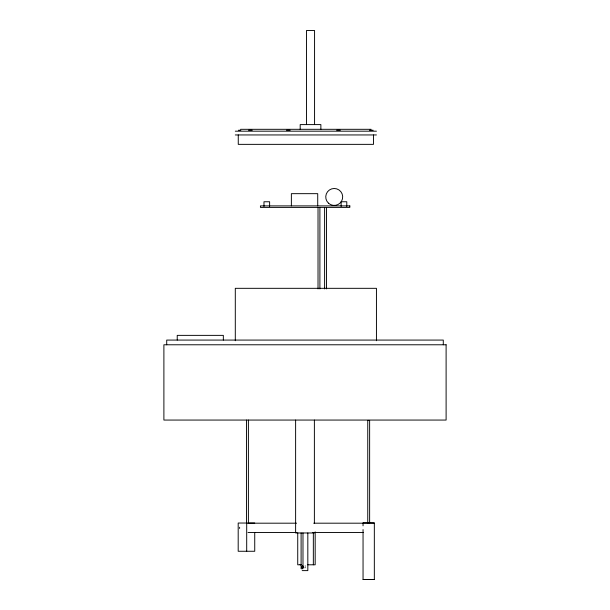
<?xml version="1.0" encoding="UTF-8"?>
<svg xmlns="http://www.w3.org/2000/svg" width="610" height="610" viewBox="0 0 610 610"><rect width="100%" height="100%" fill="white"/><g stroke="black" fill="none" stroke-linecap="round" stroke-linejoin="round"><path stroke-width="0.91" d="M368.448 523.006L367.754 523.006L367.754 420.442L368.219 420.435L369.629 420.442L369.629 523.006L368.936 523.006M367.754 523.006L368.219 522.999M363.049 525.828L363.049 522.999L367.289 522.961M363.049 529.587L363.049 579.462L374.334 579.462L374.334 523.006L368.631 523.044M363.049 579.462L374.334 579.462M240.561 129.305L371.177 129.305M238.403 130.243L240.843 130.243M248.499 130.243L252.258 130.243M286.425 130.243L290.192 130.243M336.598 130.243L340.357 130.243M369.416 130.243L373.183 130.243M235.3 131.18L376.439 131.18M235.3 134.947L376.439 134.947M254.736 523.037L238.19 523.037L238.19 551.265L254.736 551.265L254.736 532.446M248.018 523.189L296.59 523.189M313.731 523.189L363.247 523.189M248.018 532.522L296.59 532.522M312.777 532.522L363.247 532.522M314.379 532.972L295.621 532.972L295.621 420.061M301.401 564.799L297.733 564.799L297.733 532.804M307.821 564.799L315.172 564.799L315.172 531.867M302.179 570.617L307.821 570.617L307.821 532.972M368.692 523.006L363.049 522.999M370.209 522.961L374.334 523.006M368.219 420.442L367.754 420.442M302.728 565.95L302.735 567.712M443.287 344.78L443.287 340.075L166.713 340.075L166.713 344.78M376.439 340.731L376.439 288.324L235.3 288.324L235.3 340.731M373.48 134.947L373.48 144.356L238.258 144.356L238.258 134.947M346.785 206.462L346.785 201.757L341.135 201.757L341.135 206.462M326.487 207.4L326.487 288.919M324.604 207.4L324.604 288.919M320.875 129.305L320.875 124.6L300.189 124.6L300.189 129.305M319.899 207.4L319.899 288.919M318.023 207.4L318.023 288.919M317.719 205.898L317.719 193.667L291.374 193.667L291.374 205.898M314.569 124.6L314.569 30.5L306.494 30.5L306.494 124.6M314.379 420.061L314.379 523.487M313.342 532.804L313.342 564.799M302.987 532.972L302.987 568.733L301.104 568.733L301.104 532.972M269.62 206.462L269.62 201.757L263.977 201.757L263.977 206.462M248.392 420.061L248.392 523.037M246.699 523.037L246.699 551.265M246.516 420.061L246.516 523.037M223.336 340.075L223.336 335.37L177.228 335.37L177.228 340.075M301.104 564.608A0.938 0.869 -90 0 1 300.051 564.509M302.293 567.757A0.938 0.869 -90 0 0 302.789 565.973L302.575 565.905A0.938 0.869 -90 0 0 302.346 565.897M301.622 567.163A0.938 0.869 -90 0 1 301.645 566.438M305.175 565.973A0.938 0.869 -90 0 1 305.366 566.103M305.32 567.597A0.938 0.869 -90 0 1 304.901 567.765M239.623 528.473A4.705 2.013 -90 0 1 239.623 527.246M349.827 205.898L260.432 205.898L260.432 207.4L349.827 207.4L349.827 205.898M446.108 344.78L163.892 344.78L163.892 420.061L446.108 420.061L446.108 344.78M328.477 203.183A8.471 8.471 0 0 0 342.485 198.814A8.471 8.471 0 0 0 331.695 188.871A8.471 8.471 0 0 0 328.477 203.183"/></g></svg>
